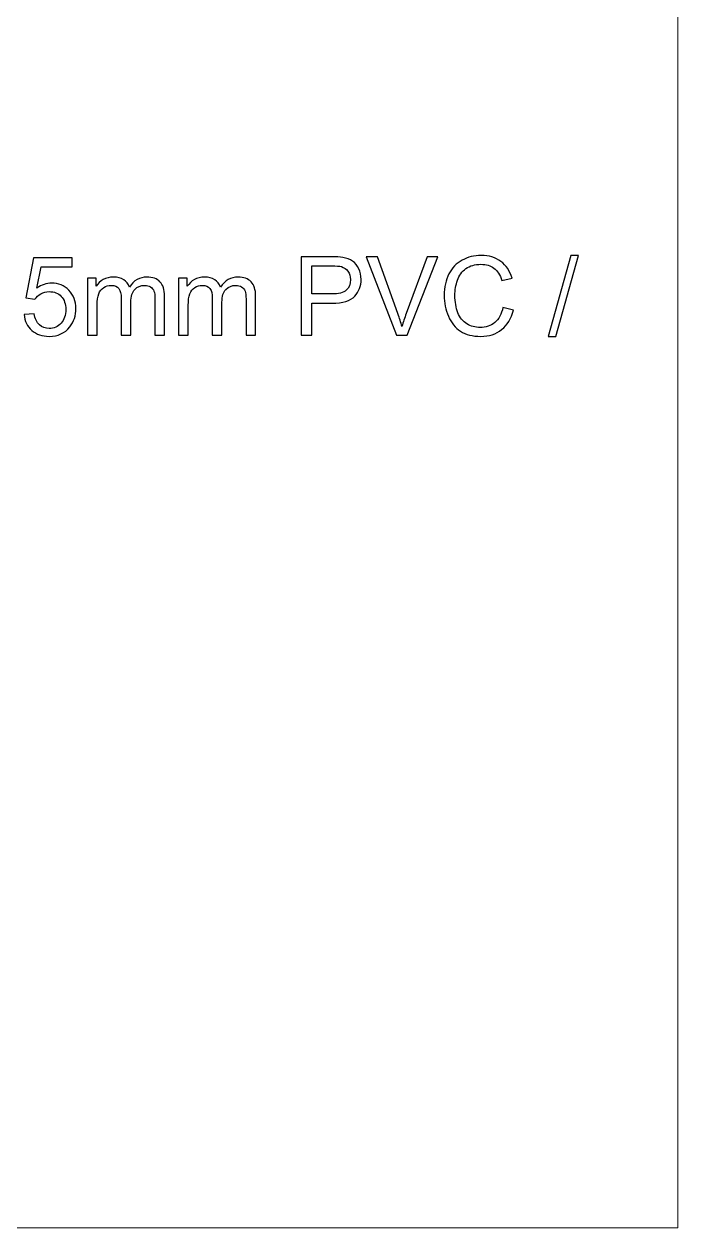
# Model space of a CAD drawing. Header units: centimetres. Extents: x -57 to 69, y -35 to 43.
# Drawn here: x -9.58 to 5.6, y -13.03 to 14.91 of the extents above; entities that cross this region are included whole.
import ezdxf

# ---------------------------------------------------------------- set-up
doc = ezdxf.new("R2010")
doc.units = ezdxf.units.CM
doc.header["$MEASUREMENT"] = 0
doc.layers.add('layer 1', color=7, linetype='Continuous')

msp = doc.modelspace()

# ---------------------------------------------------------------- linework, layer by layer
at = {"layer": 'layer 1', "color": 250, "lineweight": 20}
msp.add_open_spline([(-57.47925, 42.85269), (-57.47925, 42.85269), (5.59742, 42.85269), (5.59742, 42.85269), (5.59742, 42.85269), (5.59742, 42.85269), (5.59742, -13.02732), (5.59742, -13.02732), (5.59742, -13.02732), (5.59742, -13.02732), (-57.47925, -13.02732), (-57.47925, -13.02732), (-57.47925, -13.02732), (-57.47925, -13.02732), (-57.47925, 42.85269), (-57.47925, 42.85269)], degree=3, knots=[0, 0, 0, 0, 0.2, 0.2, 0.2, 0.2, 0.4, 0.4, 0.4, 0.4, 0.6, 0.6, 0.6, 0.6, 1, 1, 1, 1], dxfattribs=at)
at = {"layer": 'layer 1', "color": 7}
for points, knots in [([(-3.14527, 7.69511), (-3.14527, 7.69511), (-3.14527, 9.51263), (-3.14527, 9.51263), (-3.14527, 9.51263), (-3.14527, 9.51263), (-2.45905, 9.51263), (-2.45905, 9.51263), (-2.45905, 9.51263), (-2.33847, 9.51263), (-2.24624, 9.50671), (-2.18236, 9.49529), (-2.18236, 9.49529), (-2.09309, 9.48048), (-2.0182, 9.45213), (-1.9577, 9.41067), (-1.9577, 9.41067), (-1.8972, 9.36879), (-1.84855, 9.3104), (-1.81174, 9.23552), (-1.81174, 9.23552), (-1.77494, 9.16064), (-1.75674, 9.07814), (-1.75674, 8.98802), (-1.75674, 8.98802), (-1.75674, 8.83402), (-1.80582, 8.70329), (-1.9044, 8.59668), (-1.9044, 8.59668), (-2.00255, 8.48964), (-2.18066, 8.43633), (-2.43789, 8.43633), (-2.43789, 8.43633), (-2.43789, 8.43633), (-2.90412, 8.43633), (-2.90412, 8.43633), (-2.90412, 8.43633), (-2.90412, 8.43633), (-2.90412, 7.69511), (-2.90412, 7.69511), (-2.90412, 7.69511), (-2.90412, 7.69511), (-3.14527, 7.69511), (-3.14527, 7.69511)], [0, 0, 0, 0, 0.08333333, 0.08333333, 0.08333333, 0.08333333, 0.16666667, 0.16666667, 0.16666667, 0.16666667, 0.25, 0.25, 0.25, 0.25, 0.33333333, 0.33333333, 0.33333333, 0.33333333, 0.41666667, 0.41666667, 0.41666667, 0.41666667, 0.5, 0.5, 0.5, 0.5, 0.58333333, 0.58333333, 0.58333333, 0.58333333, 0.66666667, 0.66666667, 0.66666667, 0.66666667, 0.75, 0.75, 0.75, 0.75, 0.83333333, 0.83333333, 0.83333333, 0.83333333, 1, 1, 1, 1]), ([(-0.93429, 7.69511), (-0.93429, 7.69511), (-1.63659, 9.51263), (-1.63659, 9.51263), (-1.63659, 9.51263), (-1.63659, 9.51263), (-1.37598, 9.51263), (-1.37598, 9.51263), (-1.37598, 9.51263), (-1.37598, 9.51263), (-0.90383, 8.1918), (-0.90383, 8.1918), (-0.90383, 8.1918), (-0.86617, 8.08603), (-0.83402, 7.98703), (-0.80864, 7.89438), (-0.80864, 7.89438), (-0.78071, 7.9938), (-0.74814, 8.0928), (-0.71091, 8.1918), (-0.71091, 8.1918), (-0.71091, 8.1918), (-0.22099, 9.51263), (-0.22099, 9.51263), (-0.22099, 9.51263), (-0.22099, 9.51263), (0.0244, 9.51263), (0.0244, 9.51263), (0.0244, 9.51263), (0.0244, 9.51263), (-0.68425, 7.69511), (-0.68425, 7.69511), (-0.68425, 7.69511), (-0.68425, 7.69511), (-0.93429, 7.69511), (-0.93429, 7.69511)], [0, 0, 0, 0, 0.1, 0.1, 0.1, 0.1, 0.2, 0.2, 0.2, 0.2, 0.3, 0.3, 0.3, 0.3, 0.4, 0.4, 0.4, 0.4, 0.5, 0.5, 0.5, 0.5, 0.6, 0.6, 0.6, 0.6, 0.7, 0.7, 0.7, 0.7, 0.8, 0.8, 0.8, 0.8, 1, 1, 1, 1]), ([(1.53561, 8.33268), (1.53561, 8.33268), (1.77677, 8.27176), (1.77677, 8.27176), (1.77677, 8.27176), (1.72642, 8.07418), (1.63588, 7.92399), (1.50515, 7.82034), (1.50515, 7.82034), (1.37442, 7.71669), (1.2145, 7.66465), (1.02539, 7.66465), (1.02539, 7.66465), (0.82993, 7.66465), (0.67085, 7.70442), (0.54816, 7.78438), (0.54816, 7.78438), (0.42547, 7.86392), (0.33239, 7.97942), (0.26851, 8.13045), (0.26851, 8.13045), (0.20463, 8.28191), (0.17247, 8.44395), (0.17247, 8.61741), (0.17247, 8.61741), (0.17247, 8.80652), (0.20843, 8.97152), (0.28078, 9.11241), (0.28078, 9.11241), (0.35312, 9.25329), (0.45593, 9.36033), (0.5892, 9.43352), (0.5892, 9.43352), (0.72247, 9.50671), (0.86927, 9.54309), (1.0292, 9.54309), (1.0292, 9.54309), (1.21112, 9.54309), (1.36385, 9.49698), (1.48738, 9.40433), (1.48738, 9.40433), (1.61134, 9.31167), (1.69765, 9.18179), (1.7463, 9.01425), (1.7463, 9.01425), (1.7463, 9.01425), (1.51023, 8.95841), (1.51023, 8.95841), (1.51023, 8.95841), (1.46835, 9.09041), (1.407, 9.18687), (1.32704, 9.24694), (1.32704, 9.24694), (1.24708, 9.30744), (1.14639, 9.33748), (1.02496, 9.33748), (1.02496, 9.33748), (0.88577, 9.33748), (0.76901, 9.30406), (0.67551, 9.23721), (0.67551, 9.23721), (0.58201, 9.17037), (0.51601, 9.08025), (0.47835, 8.96771), (0.47835, 8.96771), (0.44028, 8.85475), (0.42124, 8.73841), (0.42124, 8.61868), (0.42124, 8.61868), (0.42124, 8.46426), (0.44366, 8.3293), (0.48851, 8.21422), (0.48851, 8.21422), (0.53335, 8.09872), (0.60316, 8.01284), (0.69793, 7.95572), (0.69793, 7.95572), (0.7927, 7.89861), (0.89508, 7.87026), (1.0055, 7.87026), (1.0055, 7.87026), (1.14004, 7.87026), (1.25342, 7.90919), (1.3465, 7.98661), (1.3465, 7.98661), (1.43958, 8.06445), (1.50261, 8.17953), (1.53561, 8.33268)], [0, 0, 0, 0, 0.04347826, 0.04347826, 0.04347826, 0.04347826, 0.08695652, 0.08695652, 0.08695652, 0.08695652, 0.13043478, 0.13043478, 0.13043478, 0.13043478, 0.17391304, 0.17391304, 0.17391304, 0.17391304, 0.2173913, 0.2173913, 0.2173913, 0.2173913, 0.26086957, 0.26086957, 0.26086957, 0.26086957, 0.30434783, 0.30434783, 0.30434783, 0.30434783, 0.34782609, 0.34782609, 0.34782609, 0.34782609, 0.39130435, 0.39130435, 0.39130435, 0.39130435, 0.43478261, 0.43478261, 0.43478261, 0.43478261, 0.47826087, 0.47826087, 0.47826087, 0.47826087, 0.52173913, 0.52173913, 0.52173913, 0.52173913, 0.56521739, 0.56521739, 0.56521739, 0.56521739, 0.60869565, 0.60869565, 0.60869565, 0.60869565, 0.65217391, 0.65217391, 0.65217391, 0.65217391, 0.69565217, 0.69565217, 0.69565217, 0.69565217, 0.73913043, 0.73913043, 0.73913043, 0.73913043, 0.7826087, 0.7826087, 0.7826087, 0.7826087, 0.82608696, 0.82608696, 0.82608696, 0.82608696, 0.86956522, 0.86956522, 0.86956522, 0.86956522, 0.91304348, 0.91304348, 0.91304348, 0.91304348, 1, 1, 1, 1]), ([(2.58399, 7.66465), (2.58399, 7.66465), (3.11199, 9.54309), (3.11199, 9.54309), (3.11199, 9.54309), (3.11199, 9.54309), (3.29179, 9.54309), (3.29179, 9.54309), (3.29179, 9.54309), (3.29179, 9.54309), (2.7638, 7.66465), (2.7638, 7.66465), (2.7638, 7.66465), (2.7638, 7.66465), (2.58399, 7.66465), (2.58399, 7.66465)], [0, 0, 0, 0, 0.2, 0.2, 0.2, 0.2, 0.4, 0.4, 0.4, 0.4, 0.6, 0.6, 0.6, 0.6, 1, 1, 1, 1]), ([(-9.58022, 8.17234), (-9.58022, 8.17234), (-9.34668, 8.19011), (-9.34668, 8.19011), (-9.34668, 8.19011), (-9.32933, 8.0763), (-9.28914, 7.99084), (-9.22653, 7.9333), (-9.22653, 7.9333), (-9.16391, 7.87619), (-9.08734, 7.84742), (-8.99722, 7.84742), (-8.99722, 7.84742), (-8.88849, 7.84742), (-8.79753, 7.88803), (-8.72349, 7.96884), (-8.72349, 7.96884), (-8.64988, 8.05007), (-8.61307, 8.15753), (-8.61307, 8.29122), (-8.61307, 8.29122), (-8.61307, 8.41857), (-8.64818, 8.51883), (-8.71884, 8.59245), (-8.71884, 8.59245), (-8.78949, 8.66606), (-8.88299, 8.70287), (-8.99934, 8.70287), (-8.99934, 8.70287), (-9.07168, 8.70287), (-9.13641, 8.68637), (-9.19395, 8.65337), (-9.19395, 8.65337), (-9.25106, 8.62037), (-9.29591, 8.57764), (-9.32891, 8.52518), (-9.32891, 8.52518), (-9.32891, 8.52518), (-9.5396, 8.55564), (-9.5396, 8.55564), (-9.5396, 8.55564), (-9.5396, 8.55564), (-9.36445, 9.48979), (-9.36445, 9.48979), (-9.36445, 9.48979), (-9.36445, 9.48979), (-8.4633, 9.48979), (-8.4633, 9.48979), (-8.4633, 9.48979), (-8.4633, 9.48979), (-8.4633, 9.27656), (-8.4633, 9.27656), (-8.4633, 9.27656), (-8.4633, 9.27656), (-9.18633, 9.27656), (-9.18633, 9.27656), (-9.18633, 9.27656), (-9.18633, 9.27656), (-9.28322, 8.78622), (-9.28322, 8.78622), (-9.28322, 8.78622), (-9.17449, 8.86279), (-9.06026, 8.90087), (-8.94095, 8.90087), (-8.94095, 8.90087), (-8.78272, 8.90087), (-8.64903, 8.84587), (-8.5403, 8.73587), (-8.5403, 8.73587), (-8.43157, 8.62587), (-8.37699, 8.48456), (-8.37699, 8.31195), (-8.37699, 8.31195), (-8.37699, 8.14738), (-8.4248, 8.00522), (-8.52042, 7.88549), (-8.52042, 7.88549), (-8.63676, 7.73826), (-8.79584, 7.66465), (-8.99722, 7.66465), (-8.99722, 7.66465), (-9.16222, 7.66465), (-9.29676, 7.71119), (-9.40126, 7.80384), (-9.40126, 7.80384), (-9.50575, 7.89649), (-9.56541, 8.01918), (-9.58022, 8.17234)], [0, 0, 0, 0, 0.04347826, 0.04347826, 0.04347826, 0.04347826, 0.08695652, 0.08695652, 0.08695652, 0.08695652, 0.13043478, 0.13043478, 0.13043478, 0.13043478, 0.17391304, 0.17391304, 0.17391304, 0.17391304, 0.2173913, 0.2173913, 0.2173913, 0.2173913, 0.26086957, 0.26086957, 0.26086957, 0.26086957, 0.30434783, 0.30434783, 0.30434783, 0.30434783, 0.34782609, 0.34782609, 0.34782609, 0.34782609, 0.39130435, 0.39130435, 0.39130435, 0.39130435, 0.43478261, 0.43478261, 0.43478261, 0.43478261, 0.47826087, 0.47826087, 0.47826087, 0.47826087, 0.52173913, 0.52173913, 0.52173913, 0.52173913, 0.56521739, 0.56521739, 0.56521739, 0.56521739, 0.60869565, 0.60869565, 0.60869565, 0.60869565, 0.65217391, 0.65217391, 0.65217391, 0.65217391, 0.69565217, 0.69565217, 0.69565217, 0.69565217, 0.73913043, 0.73913043, 0.73913043, 0.73913043, 0.7826087, 0.7826087, 0.7826087, 0.7826087, 0.82608696, 0.82608696, 0.82608696, 0.82608696, 0.86956522, 0.86956522, 0.86956522, 0.86956522, 0.91304348, 0.91304348, 0.91304348, 0.91304348, 1, 1, 1, 1]), ([(-2.90412, 8.64956), (-2.90412, 8.64956), (-2.43451, 8.64956), (-2.43451, 8.64956), (-2.43451, 8.64956), (-2.27882, 8.64956), (-2.16882, 8.67833), (-2.10324, 8.73629), (-2.10324, 8.73629), (-2.03809, 8.79425), (-2.00551, 8.87548), (-2.00551, 8.98083), (-2.00551, 8.98083), (-2.00551, 9.05656), (-2.02455, 9.12171), (-2.06305, 9.17587), (-2.06305, 9.17587), (-2.10155, 9.23002), (-2.15232, 9.26598), (-2.21493, 9.28333), (-2.21493, 9.28333), (-2.25555, 9.2939), (-2.33043, 9.2994), (-2.43916, 9.2994), (-2.43916, 9.2994), (-2.43916, 9.2994), (-2.90412, 9.2994), (-2.90412, 9.2994), (-2.90412, 9.2994), (-2.90412, 9.2994), (-2.90412, 8.64956), (-2.90412, 8.64956)], [0, 0, 0, 0, 0.11111111, 0.11111111, 0.11111111, 0.11111111, 0.22222222, 0.22222222, 0.22222222, 0.22222222, 0.33333333, 0.33333333, 0.33333333, 0.33333333, 0.44444444, 0.44444444, 0.44444444, 0.44444444, 0.55555556, 0.55555556, 0.55555556, 0.55555556, 0.66666667, 0.66666667, 0.66666667, 0.66666667, 0.77777778, 0.77777778, 0.77777778, 0.77777778, 1, 1, 1, 1]), ([(-8.10749, 7.69511), (-8.10749, 7.69511), (-8.10749, 9.01256), (-8.10749, 9.01256), (-8.10749, 9.01256), (-8.10749, 9.01256), (-7.90696, 9.01256), (-7.90696, 9.01256), (-7.90696, 9.01256), (-7.90696, 9.01256), (-7.90696, 8.82641), (-7.90696, 8.82641), (-7.90696, 8.82641), (-7.86592, 8.89072), (-7.81092, 8.94275), (-7.74238, 8.98168), (-7.74238, 8.98168), (-7.67384, 9.02102), (-7.596, 9.04048), (-7.50842, 9.04048), (-7.50842, 9.04048), (-7.41111, 9.04048), (-7.33115, 9.02018), (-7.26896, 8.97998), (-7.26896, 8.97998), (-7.20677, 8.93937), (-7.16277, 8.8831), (-7.13739, 8.81033), (-7.13739, 8.81033), (-7.03246, 8.96391), (-6.89666, 9.04048), (-6.72912, 9.04048), (-6.72912, 9.04048), (-6.59797, 9.04048), (-6.49685, 9.00452), (-6.42662, 8.93218), (-6.42662, 8.93218), (-6.35597, 8.85983), (-6.32043, 8.74856), (-6.32043, 8.59837), (-6.32043, 8.59837), (-6.32043, 8.59837), (-6.32043, 7.69511), (-6.32043, 7.69511), (-6.32043, 7.69511), (-6.32043, 7.69511), (-6.54381, 7.69511), (-6.54381, 7.69511), (-6.54381, 7.69511), (-6.54381, 7.69511), (-6.54381, 8.52433), (-6.54381, 8.52433), (-6.54381, 8.52433), (-6.54381, 8.61318), (-6.55143, 8.67749), (-6.56581, 8.71683), (-6.56581, 8.71683), (-6.5802, 8.75618), (-6.60643, 8.78749), (-6.64493, 8.8116), (-6.64493, 8.8116), (-6.68301, 8.83572), (-6.72785, 8.84756), (-6.77904, 8.84756), (-6.77904, 8.84756), (-6.87212, 8.84756), (-6.94912, 8.81668), (-7.01046, 8.75533), (-7.01046, 8.75533), (-7.07181, 8.69356), (-7.10227, 8.59499), (-7.10227, 8.4596), (-7.10227, 8.4596), (-7.10227, 8.4596), (-7.10227, 7.69511), (-7.10227, 7.69511), (-7.10227, 7.69511), (-7.10227, 7.69511), (-7.32565, 7.69511), (-7.32565, 7.69511), (-7.32565, 7.69511), (-7.32565, 7.69511), (-7.32565, 8.55014), (-7.32565, 8.55014), (-7.32565, 8.55014), (-7.32565, 8.64914), (-7.34385, 8.7236), (-7.38023, 8.7731), (-7.38023, 8.7731), (-7.41661, 8.8226), (-7.47627, 8.84756), (-7.55877, 8.84756), (-7.55877, 8.84756), (-7.62138, 8.84756), (-7.67934, 8.83106), (-7.73265, 8.79806), (-7.73265, 8.79806), (-7.78596, 8.76506), (-7.82446, 8.71683), (-7.84857, 8.65295), (-7.84857, 8.65295), (-7.87226, 8.58949), (-7.88411, 8.49768), (-7.88411, 8.37795), (-7.88411, 8.37795), (-7.88411, 8.37795), (-7.88411, 7.69511), (-7.88411, 7.69511), (-7.88411, 7.69511), (-7.88411, 7.69511), (-8.10749, 7.69511), (-8.10749, 7.69511)], [0, 0, 0, 0, 0.03448276, 0.03448276, 0.03448276, 0.03448276, 0.06896552, 0.06896552, 0.06896552, 0.06896552, 0.10344828, 0.10344828, 0.10344828, 0.10344828, 0.13793103, 0.13793103, 0.13793103, 0.13793103, 0.17241379, 0.17241379, 0.17241379, 0.17241379, 0.20689655, 0.20689655, 0.20689655, 0.20689655, 0.24137931, 0.24137931, 0.24137931, 0.24137931, 0.27586207, 0.27586207, 0.27586207, 0.27586207, 0.31034483, 0.31034483, 0.31034483, 0.31034483, 0.34482759, 0.34482759, 0.34482759, 0.34482759, 0.37931034, 0.37931034, 0.37931034, 0.37931034, 0.4137931, 0.4137931, 0.4137931, 0.4137931, 0.44827586, 0.44827586, 0.44827586, 0.44827586, 0.48275862, 0.48275862, 0.48275862, 0.48275862, 0.51724138, 0.51724138, 0.51724138, 0.51724138, 0.55172414, 0.55172414, 0.55172414, 0.55172414, 0.5862069, 0.5862069, 0.5862069, 0.5862069, 0.62068966, 0.62068966, 0.62068966, 0.62068966, 0.65517241, 0.65517241, 0.65517241, 0.65517241, 0.68965517, 0.68965517, 0.68965517, 0.68965517, 0.72413793, 0.72413793, 0.72413793, 0.72413793, 0.75862069, 0.75862069, 0.75862069, 0.75862069, 0.79310345, 0.79310345, 0.79310345, 0.79310345, 0.82758621, 0.82758621, 0.82758621, 0.82758621, 0.86206897, 0.86206897, 0.86206897, 0.86206897, 0.89655172, 0.89655172, 0.89655172, 0.89655172, 0.93103448, 0.93103448, 0.93103448, 0.93103448, 1, 1, 1, 1]), ([(-5.99297, 7.69511), (-5.99297, 7.69511), (-5.99297, 9.01256), (-5.99297, 9.01256), (-5.99297, 9.01256), (-5.99297, 9.01256), (-5.79244, 9.01256), (-5.79244, 9.01256), (-5.79244, 9.01256), (-5.79244, 9.01256), (-5.79244, 8.82641), (-5.79244, 8.82641), (-5.79244, 8.82641), (-5.7514, 8.89072), (-5.6964, 8.94275), (-5.62786, 8.98168), (-5.62786, 8.98168), (-5.55932, 9.02102), (-5.48148, 9.04048), (-5.3939, 9.04048), (-5.3939, 9.04048), (-5.29659, 9.04048), (-5.21663, 9.02018), (-5.15444, 8.97998), (-5.15444, 8.97998), (-5.09225, 8.93937), (-5.04825, 8.8831), (-5.02287, 8.81033), (-5.02287, 8.81033), (-4.91794, 8.96391), (-4.78214, 9.04048), (-4.6146, 9.04048), (-4.6146, 9.04048), (-4.48345, 9.04048), (-4.38233, 9.00452), (-4.3121, 8.93218), (-4.3121, 8.93218), (-4.24145, 8.85983), (-4.20591, 8.74856), (-4.20591, 8.59837), (-4.20591, 8.59837), (-4.20591, 8.59837), (-4.20591, 7.69511), (-4.20591, 7.69511), (-4.20591, 7.69511), (-4.20591, 7.69511), (-4.42929, 7.69511), (-4.42929, 7.69511), (-4.42929, 7.69511), (-4.42929, 7.69511), (-4.42929, 8.52433), (-4.42929, 8.52433), (-4.42929, 8.52433), (-4.42929, 8.61318), (-4.43691, 8.67749), (-4.45129, 8.71683), (-4.45129, 8.71683), (-4.46568, 8.75618), (-4.49191, 8.78749), (-4.53041, 8.8116), (-4.53041, 8.8116), (-4.56849, 8.83572), (-4.61333, 8.84756), (-4.66452, 8.84756), (-4.66452, 8.84756), (-4.7576, 8.84756), (-4.8346, 8.81668), (-4.89594, 8.75533), (-4.89594, 8.75533), (-4.95729, 8.69356), (-4.98775, 8.59499), (-4.98775, 8.4596), (-4.98775, 8.4596), (-4.98775, 8.4596), (-4.98775, 7.69511), (-4.98775, 7.69511), (-4.98775, 7.69511), (-4.98775, 7.69511), (-5.21113, 7.69511), (-5.21113, 7.69511), (-5.21113, 7.69511), (-5.21113, 7.69511), (-5.21113, 8.55014), (-5.21113, 8.55014), (-5.21113, 8.55014), (-5.21113, 8.64914), (-5.22933, 8.7236), (-5.26571, 8.7731), (-5.26571, 8.7731), (-5.30209, 8.8226), (-5.36175, 8.84756), (-5.44425, 8.84756), (-5.44425, 8.84756), (-5.50686, 8.84756), (-5.56482, 8.83106), (-5.61813, 8.79806), (-5.61813, 8.79806), (-5.67144, 8.76506), (-5.70994, 8.71683), (-5.73405, 8.65295), (-5.73405, 8.65295), (-5.75774, 8.58949), (-5.76959, 8.49768), (-5.76959, 8.37795), (-5.76959, 8.37795), (-5.76959, 8.37795), (-5.76959, 7.69511), (-5.76959, 7.69511), (-5.76959, 7.69511), (-5.76959, 7.69511), (-5.99297, 7.69511), (-5.99297, 7.69511)], [0, 0, 0, 0, 0.03448276, 0.03448276, 0.03448276, 0.03448276, 0.06896552, 0.06896552, 0.06896552, 0.06896552, 0.10344828, 0.10344828, 0.10344828, 0.10344828, 0.13793103, 0.13793103, 0.13793103, 0.13793103, 0.17241379, 0.17241379, 0.17241379, 0.17241379, 0.20689655, 0.20689655, 0.20689655, 0.20689655, 0.24137931, 0.24137931, 0.24137931, 0.24137931, 0.27586207, 0.27586207, 0.27586207, 0.27586207, 0.31034483, 0.31034483, 0.31034483, 0.31034483, 0.34482759, 0.34482759, 0.34482759, 0.34482759, 0.37931034, 0.37931034, 0.37931034, 0.37931034, 0.4137931, 0.4137931, 0.4137931, 0.4137931, 0.44827586, 0.44827586, 0.44827586, 0.44827586, 0.48275862, 0.48275862, 0.48275862, 0.48275862, 0.51724138, 0.51724138, 0.51724138, 0.51724138, 0.55172414, 0.55172414, 0.55172414, 0.55172414, 0.5862069, 0.5862069, 0.5862069, 0.5862069, 0.62068966, 0.62068966, 0.62068966, 0.62068966, 0.65517241, 0.65517241, 0.65517241, 0.65517241, 0.68965517, 0.68965517, 0.68965517, 0.68965517, 0.72413793, 0.72413793, 0.72413793, 0.72413793, 0.75862069, 0.75862069, 0.75862069, 0.75862069, 0.79310345, 0.79310345, 0.79310345, 0.79310345, 0.82758621, 0.82758621, 0.82758621, 0.82758621, 0.86206897, 0.86206897, 0.86206897, 0.86206897, 0.89655172, 0.89655172, 0.89655172, 0.89655172, 0.93103448, 0.93103448, 0.93103448, 0.93103448, 1, 1, 1, 1])]:
    msp.add_open_spline(points, degree=3, knots=knots, dxfattribs=at)

doc.saveas('drawing.dxf')
